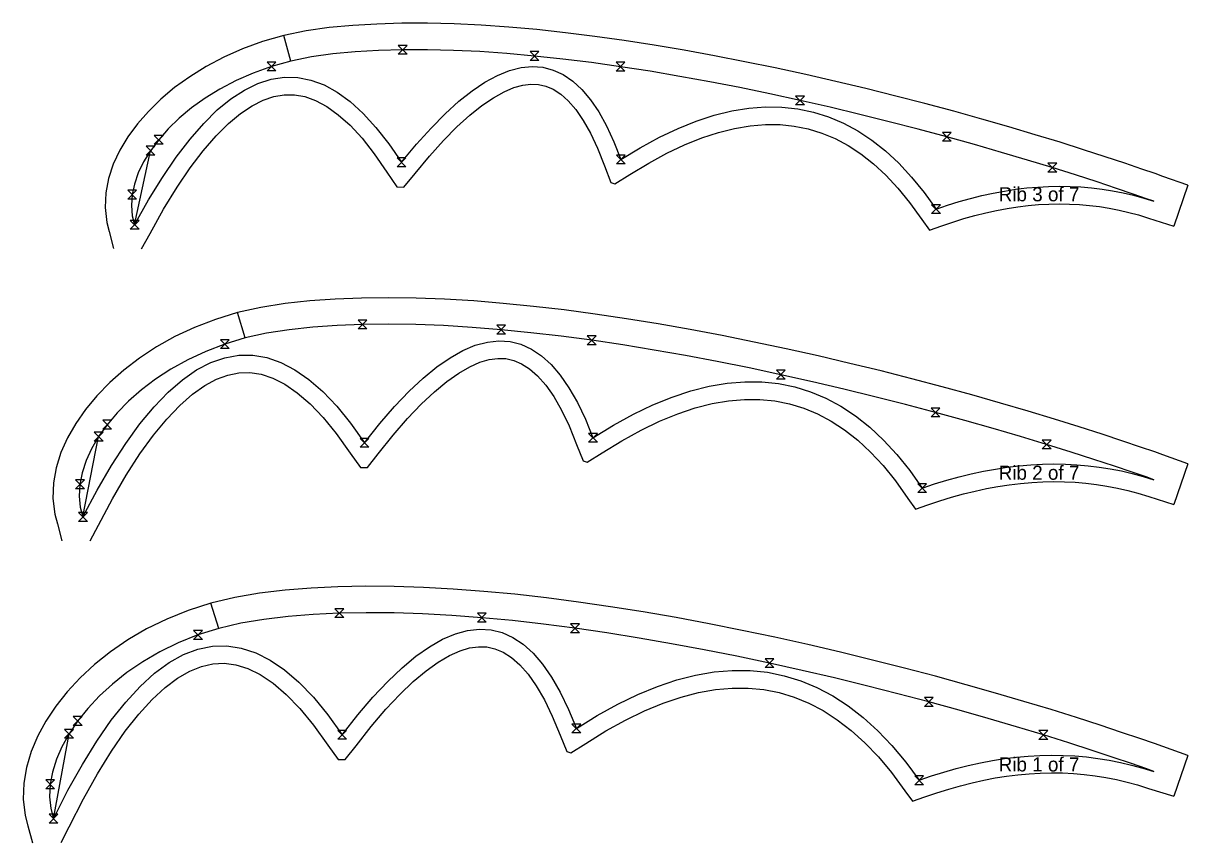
# Model space of a CAD drawing. Header units: metres. Extents: x -641 to 20, y -40 to 904.
# Drawn here: x -641 to 19, y -40 to 424 of the extents above; entities that cross this region are included whole.
import ezdxf

# ---------------------------------------------------------------- set-up
doc = ezdxf.new("R2010")
doc.units = ezdxf.units.M

msp = doc.modelspace()

# ---------------------------------------------------------------- linework, layer by layer
for p, q in [((-454.08, 422.71), (-467.47, 421.48)), ((-440.4, 423.53), (-454.08, 422.71)), ((-426.24, 423.94), (-440.4, 423.53)), ((-411.68, 423.95), (-426.24, 423.94)), ((-396.71, 423.58), (-411.68, 423.95)), ((-381.39, 422.86), (-396.71, 423.58)), ((-365.72, 421.77), (-381.39, 422.86)), ((-493.22, 417), (-505.21, 413.6)), ((-480.6, 419.64), (-493.22, 417)), ((-489.17, 402.56), (-493.22, 417)), ((-467.47, 421.48), (-480.6, 419.64)), ((-349.74, 420.35), (-365.72, 421.77)), ((-333.47, 418.6), (-349.74, 420.35)), ((-316.96, 416.55), (-333.47, 418.6)), ((-300.23, 414.19), (-316.96, 416.55)), ((-516.58, 409.5), (-527.28, 404.76)), ((-505.21, 413.6), (-516.58, 409.5)), ((-428.32, 406.44), (-423.32, 411.44)), ((-423.32, 411.44), (-428.32, 411.44)), ((-428.32, 411.44), (-423.32, 406.44)), ((-283.32, 411.57), (-300.23, 414.19)), ((-266.26, 408.68), (-283.32, 411.57)), ((-527.28, 404.76), (-537.28, 399.47)), ((-477.58, 404.94), (-489.17, 402.56)), ((-465.42, 406.62), (-477.58, 404.94)), ((-452.72, 407.77), (-465.42, 406.62)), ((-439.51, 408.56), (-452.72, 407.77)), ((-425.82, 408.94), (-439.51, 408.56)), ((-423.32, 406.44), (-428.32, 406.44)), ((-411.67, 408.95), (-425.82, 408.94)), ((-397.09, 408.59), (-411.67, 408.95)), ((-382.11, 407.88), (-397.09, 408.59)), ((-366.76, 406.81), (-382.11, 407.88)), ((-351.07, 405.41), (-366.76, 406.81)), ((-353.57, 402.91), (-348.57, 407.91)), ((-348.57, 407.91), (-353.57, 407.91)), ((-353.57, 407.91), (-348.57, 402.91)), ((-348.57, 402.91), (-353.57, 402.91)), ((-335.08, 403.69), (-351.07, 405.41)), ((-318.82, 401.66), (-335.08, 403.69)), ((-249.1, 405.55), (-266.26, 408.68)), ((-231.87, 402.2), (-249.1, 405.55)), ((-537.28, 399.47), (-546.55, 393.69)), ((-500.17, 399.47), (-510.56, 395.76)), ((-502.67, 396.97), (-497.67, 401.97)), ((-497.67, 401.97), (-502.67, 401.97)), ((-502.67, 401.97), (-497.67, 396.97)), ((-497.67, 396.97), (-502.67, 396.97)), ((-489.17, 402.56), (-500.17, 399.47)), ((-372.12, 394.42), (-365.31, 397.17)), ((-365.31, 397.17), (-358.73, 398.85)), ((-358.73, 398.85), (-352.4, 399.46)), ((-352.4, 399.46), (-346.3, 399.01)), ((-346.3, 399.01), (-340.44, 397.48)), ((-340.44, 397.48), (-334.82, 394.88)), ((-302.32, 399.34), (-318.82, 401.66)), ((-304.82, 396.84), (-299.82, 401.84)), ((-299.82, 401.84), (-304.82, 401.84)), ((-304.82, 401.84), (-299.82, 396.84)), ((-299.82, 396.84), (-304.82, 396.84)), ((-285.62, 396.74), (-302.32, 399.34)), ((-268.76, 393.89), (-285.62, 396.74)), ((-214.62, 398.65), (-231.87, 402.2)), ((-197.39, 394.9), (-214.62, 398.65)), ((-546.55, 393.69), (-555.1, 387.49)), ((-520.3, 391.49), (-529.39, 386.71)), ((-510.56, 395.76), (-520.3, 391.49)), ((-515.56, 386.14), (-507.94, 389.86)), ((-507.94, 389.86), (-500.36, 392.28)), ((-500.36, 392.28), (-492.82, 393.4)), ((-492.82, 393.4), (-485.31, 393.22)), ((-485.31, 393.22), (-477.83, 391.75)), ((-477.83, 391.75), (-470.39, 388.99)), ((-386.46, 385.7), (-379.17, 390.59)), ((-379.17, 390.59), (-372.12, 394.42)), ((-357.77, 388.9), (-353.14, 389.49)), ((-353.14, 389.49), (-348.82, 389.33)), ((-334.82, 394.88), (-329.44, 391.21)), ((-329.44, 391.21), (-324.3, 386.48)), ((-251.79, 390.8), (-268.76, 393.89)), ((-234.73, 387.48), (-251.79, 390.8)), ((-180.24, 390.99), (-197.39, 394.9)), ((-163.21, 386.93), (-180.24, 390.99)), ((-555.1, 387.49), (-562.89, 380.94)), ((-529.39, 386.71), (-537.79, 381.52)), ((-523.21, 381.13), (-515.56, 386.14)), ((-498.89, 382.38), (-493.05, 383.4)), ((-493.05, 383.4), (-487.24, 383.41)), ((-487.24, 383.41), (-481.32, 382.38)), ((-470.39, 388.99), (-462.99, 384.93)), ((-462.99, 384.93), (-455.62, 379.57)), ((-393.99, 379.74), (-386.46, 385.7)), ((-374.41, 381.8), (-368.37, 385.14)), ((-368.37, 385.14), (-362.83, 387.48)), ((-362.83, 387.48), (-357.77, 388.9)), ((-348.82, 389.33), (-344.64, 388.4)), ((-344.64, 388.4), (-340.45, 386.62)), ((-340.45, 386.62), (-336.22, 383.86)), ((-336.22, 383.86), (-331.94, 380.03)), ((-324.3, 386.48), (-319.4, 380.67)), ((-217.65, 383.96), (-234.73, 387.48)), ((-200.58, 380.25), (-217.65, 383.96)), ((-146.37, 382.75), (-163.21, 386.93)), ((-562.89, 380.94), (-569.93, 374.06)), ((-537.79, 381.52), (-545.49, 375.98)), ((-530.9, 374.83), (-523.21, 381.13)), ((-517.74, 372.77), (-511.18, 377.16)), ((-511.18, 377.16), (-504.91, 380.33)), ((-504.91, 380.33), (-498.89, 382.38)), ((-481.32, 382.38), (-475.2, 380.22)), ((-475.2, 380.22), (-468.87, 376.84)), ((-468.87, 376.84), (-462.34, 372.17)), ((-455.62, 379.57), (-448.29, 372.92)), ((-401.76, 372.71), (-393.99, 379.74)), ((-387.79, 371.9), (-380.89, 377.4)), ((-380.89, 377.4), (-374.41, 381.8)), ((-331.94, 380.03), (-327.67, 375.06)), ((-319.4, 380.67), (-314.73, 373.79)), ((-229.6, 375.85), (-220.12, 376.59)), ((-220.12, 376.59), (-210.85, 376.47)), ((-210.85, 376.47), (-201.81, 375.49)), ((-203.08, 377.75), (-198.08, 382.75)), ((-198.08, 382.75), (-203.08, 382.75)), ((-203.08, 382.75), (-198.08, 377.75)), ((-198.08, 377.75), (-203.08, 377.75)), ((-183.58, 376.37), (-200.58, 380.25)), ((-166.69, 372.34), (-183.58, 376.37)), ((-129.78, 378.46), (-146.37, 382.75)), ((-113.49, 374.09), (-129.78, 378.46)), ((-569.93, 374.06), (-576.14, 366.96)), ((-552.46, 370.16), (-558.68, 364.14)), ((-545.49, 375.98), (-552.46, 370.16)), ((-538.62, 367.23), (-530.9, 374.83)), ((-524.56, 367.1), (-517.74, 372.77)), ((-462.34, 372.17), (-455.66, 366.16)), ((-448.29, 372.92), (-440.99, 364.97)), ((-409.77, 364.6), (-401.76, 372.71)), ((-395.05, 365.29), (-387.79, 371.9)), ((-327.67, 375.06), (-323.47, 368.93)), ((-314.73, 373.79), (-310.31, 365.85)), ((-259.38, 368.51), (-249.24, 371.82)), ((-249.24, 371.82), (-239.31, 374.26)), ((-239.31, 374.26), (-229.6, 375.85)), ((-201.81, 375.49), (-192.98, 373.65)), ((-192.98, 373.65), (-184.38, 370.96)), ((-184.38, 370.96), (-175.99, 367.42)), ((-149.99, 368.19), (-166.69, 372.34)), ((-97.61, 369.68), (-113.49, 374.09)), ((-82.2, 365.25), (-97.61, 369.68)), ((-576.14, 366.96), (-581.62, 359.53)), ((-558.68, 364.14), (-564.14, 357.96)), ((-546.38, 358.33), (-538.62, 367.23)), ((-531.61, 360.1), (-524.56, 367.1)), ((-455.66, 366.16), (-448.86, 358.79)), ((-440.99, 364.97), (-433.73, 355.73)), ((-418.02, 355.43), (-409.77, 364.6)), ((-402.66, 357.57), (-395.05, 365.29)), ((-323.47, 368.93), (-319.38, 361.63)), ((-310.31, 365.85), (-306.12, 356.83)), ((-280.34, 359.34), (-269.75, 364.36)), ((-269.75, 364.36), (-259.38, 368.51)), ((-246.84, 362.11), (-237.69, 364.4)), ((-237.69, 364.4), (-228.83, 365.88)), ((-228.83, 365.88), (-220.25, 366.59)), ((-220.25, 366.59), (-211.93, 366.52)), ((-211.93, 366.52), (-203.84, 365.7)), ((-203.84, 365.7), (-195.96, 364.11)), ((-195.96, 364.11), (-188.27, 361.75)), ((-175.99, 367.42), (-167.83, 363.01)), ((-133.53, 363.93), (-149.99, 368.19)), ((-117.38, 359.6), (-133.53, 363.93)), ((-67.36, 360.84), (-82.2, 365.25)), ((-581.62, 359.53), (-586.11, 352.02)), ((-564.14, 357.96), (-568.8, 351.74)), ((-566.64, 355.46), (-561.64, 360.46)), ((-561.64, 360.46), (-566.64, 360.46)), ((-566.64, 360.46), (-561.64, 355.46)), ((-554.18, 348.14), (-546.38, 358.33)), ((-538.85, 351.76), (-531.61, 360.1)), ((-448.86, 358.79), (-441.98, 350.07)), ((-410.58, 348.75), (-402.66, 357.57)), ((-319.38, 361.63), (-315.44, 353.18)), ((-306.12, 356.83), (-302.18, 346.74)), ((-291.15, 353.47), (-280.34, 359.34)), ((-266.03, 355.07), (-256.29, 359.01)), ((-256.29, 359.01), (-246.84, 362.11)), ((-188.27, 361.75), (-180.74, 358.61)), ((-180.74, 358.61), (-173.35, 354.67)), ((-167.83, 363.01), (-159.88, 357.75)), ((-159.88, 357.75), (-152.16, 351.64)), ((-119.88, 357.1), (-114.88, 362.1)), ((-114.88, 362.1), (-119.88, 362.1)), ((-119.88, 362.1), (-114.88, 357.1)), ((-114.88, 357.1), (-119.88, 357.1)), ((-101.63, 355.22), (-117.38, 359.6)), ((-53.21, 356.51), (-67.36, 360.84)), ((-39.89, 352.31), (-53.21, 356.51)), ((-586.11, 352.02), (-589.89, 344.07)), ((-577.77, 309.79), (-568.8, 351.74)), ((-568.8, 351.74), (-572.66, 345.39)), ((-571.3, 349.24), (-566.3, 354.24)), ((-566.3, 354.24), (-571.3, 354.24)), ((-571.3, 354.24), (-566.3, 349.24)), ((-561.64, 355.46), (-566.64, 355.46)), ((-546.23, 342.07), (-538.85, 351.76)), ((-441.98, 350.07), (-434.75, 339.53)), ((-433.73, 355.73), (-426.5, 345.19)), ((-426.5, 345.19), (-418.02, 355.43)), ((-315.44, 353.18), (-311.49, 343.1)), ((-302.18, 346.74), (-291.15, 353.47)), ((-286.37, 344.68), (-276.06, 350.3)), ((-276.06, 350.3), (-266.03, 355.07)), ((-173.35, 354.67), (-166.09, 349.91)), ((-166.09, 349.91), (-158.97, 344.31)), ((-152.16, 351.64), (-144.66, 344.66)), ((-86.34, 350.83), (-101.63, 355.22)), ((-71.63, 346.46), (-86.34, 350.83)), ((-27.56, 348.32), (-39.89, 352.31)), ((-589.89, 344.07), (-592.52, 336.05)), ((-572.66, 345.39), (-575.69, 339.24)), ((-566.3, 349.24), (-571.3, 349.24)), ((-562.01, 336.65), (-554.18, 348.14)), ((-429, 342.69), (-424, 347.69)), ((-424, 347.69), (-429, 347.69)), ((-429, 347.69), (-424, 342.69)), ((-418.8, 338.81), (-410.58, 348.75)), ((-304.68, 344.24), (-299.68, 349.24)), ((-299.68, 349.24), (-304.68, 349.24)), ((-304.68, 349.24), (-299.68, 344.24)), ((-299.68, 344.24), (-304.68, 344.24)), ((-296.97, 338.2), (-286.37, 344.68)), ((-158.97, 344.31), (-151.98, 337.85)), ((-144.66, 344.66), (-137.38, 336.84)), ((-57.6, 342.17), (-71.63, 346.46)), ((-60.1, 339.67), (-55.1, 344.67)), ((-55.1, 344.67), (-60.1, 344.67)), ((-60.1, 344.67), (-55.1, 339.67)), ((-16.44, 344.63), (-27.56, 348.32)), ((-6.85, 341.37), (-16.44, 344.63)), ((-575.69, 339.24), (-577.86, 332.85)), ((-569.87, 323.87), (-562.01, 336.65)), ((-553.74, 331.02), (-546.23, 342.07)), ((-434.75, 339.53), (-429.1, 331.29)), ((-424, 342.69), (-429, 342.69)), ((-425.18, 331.11), (-418.8, 338.81)), ((-311.49, 343.1), (-307.85, 333.78)), ((-305.51, 333), (-296.97, 338.2)), ((-151.98, 337.85), (-145.13, 330.53)), ((-137.38, 336.84), (-130.31, 328.15)), ((-55.1, 339.67), (-60.1, 339.67)), ((-44.4, 338.01), (-57.6, 342.17)), ((-32.18, 334.05), (-44.4, 338.01)), ((0.72, 338.75), (-6.85, 341.37)), ((5.05, 337.2), (0.72, 338.75)), ((19.17, 332.15), (5.05, 337.2)), ((-592.52, 336.05), (-594.14, 327.91)), ((-577.86, 332.85), (-579.17, 326.87)), ((-561.35, 318.63), (-553.74, 331.02)), ((-429.1, 331.29), (-425.18, 331.11)), ((-307.85, 333.78), (-305.51, 333)), ((-145.13, 330.53), (-138.44, 322.32)), ((-78.38, 329.88), (-72.1, 330.63)), ((-72.1, 330.63), (-65.86, 331.18)), ((-65.86, 331.18), (-59.67, 331.51)), ((-59.67, 331.51), (-53.52, 331.62)), ((-53.52, 331.62), (-47.41, 331.53)), ((-47.41, 331.53), (-41.34, 331.22)), ((-41.34, 331.22), (-35.31, 330.69)), ((-35.31, 330.69), (-29.32, 329.96)), ((-21.17, 330.39), (-32.18, 334.05)), ((-11.67, 327.16), (-21.17, 330.39)), ((19.17, 332.15), (11.34, 309.07)), ((-594.14, 327.91), (-594.55, 319.5)), ((-581.67, 324.37), (-576.67, 329.37)), ((-576.67, 329.37), (-581.67, 329.37)), ((-581.67, 329.37), (-576.67, 324.37)), ((-576.67, 324.37), (-581.67, 324.37)), ((-579.17, 326.87), (-579.6, 320.72)), ((-577.77, 309.79), (-569.87, 323.87)), ((-130.31, 328.15), (-123.47, 318.61)), ((-110.38, 322.9), (-103.9, 324.72)), ((-103.9, 324.72), (-97.46, 326.33)), ((-97.46, 326.33), (-91.05, 327.72)), ((-91.05, 327.72), (-84.7, 328.91)), ((-84.7, 328.91), (-78.38, 329.88)), ((-29.32, 329.96), (-23.37, 329.01)), ((-23.37, 329.01), (-17.47, 327.85)), ((-17.47, 327.85), (-11.6, 326.47)), ((-4.18, 324.57), (-11.67, 327.16)), ((-11.6, 326.47), (-5.78, 324.88)), ((-5.78, 324.88), (0, 323.08)), ((0, 323.08), (-4.18, 324.57)), ((-594.55, 319.5), (-593.62, 311.03)), ((-579.6, 320.72), (-579.12, 314.88)), ((-569.05, 304.89), (-561.35, 318.63)), ((-138.44, 322.32), (-131.6, 312.78)), ((-125.97, 316.11), (-120.97, 321.11)), ((-120.97, 321.11), (-125.97, 321.11)), ((-125.97, 321.11), (-120.97, 316.11)), ((-123.47, 318.61), (-116.91, 320.86)), ((-116.91, 320.86), (-110.38, 322.9)), ((-95.32, 316.56), (-89.23, 317.89)), ((-89.23, 317.89), (-83.18, 319.02)), ((-83.18, 319.02), (-77.18, 319.95)), ((-77.18, 319.95), (-71.23, 320.67)), ((-71.23, 320.67), (-65.33, 321.19)), ((-65.33, 321.19), (-59.48, 321.51)), ((-59.48, 321.51), (-53.67, 321.63)), ((-53.67, 321.63), (-47.92, 321.54)), ((-47.92, 321.54), (-42.2, 321.26)), ((-42.2, 321.26), (-36.53, 320.77)), ((-36.53, 320.77), (-30.9, 320.08)), ((-30.9, 320.08), (-25.3, 319.2)), ((-25.3, 319.2), (-19.75, 318.11)), ((-19.75, 318.11), (-14.24, 316.82)), ((-593.62, 311.03), (-592.27, 305.94)), ((-580.27, 307.29), (-575.27, 312.29)), ((-575.27, 312.29), (-580.27, 312.29)), ((-580.27, 312.29), (-575.27, 307.29)), ((-580.27, 307.29), (-575.27, 312.29)), ((-575.27, 312.29), (-580.27, 312.29)), ((-580.27, 312.29), (-575.27, 307.29)), ((-579.12, 314.88), (-577.77, 309.79)), ((-131.6, 312.78), (-127.27, 306.74)), ((-120.97, 316.11), (-125.97, 316.11)), ((-120.23, 309.15), (-113.93, 311.31)), ((-113.93, 311.31), (-107.67, 313.27)), ((-107.67, 313.27), (-101.47, 315.02)), ((-101.47, 315.02), (-95.32, 316.56)), ((-14.24, 316.82), (-8.76, 315.33)), ((-8.76, 315.33), (-2.98, 313.53)), ((-2.98, 313.53), (11.34, 309.07)), ((-592.27, 305.94), (-589.7, 296.27)), ((-575.27, 307.29), (-580.27, 307.29)), ((-575.27, 307.29), (-580.27, 307.29)), ((-573.94, 296.17), (-569.05, 304.89)), ((-127.27, 306.74), (-120.23, 309.15)), ((-492.46, 265.13), (-506.2, 262.98)), ((-478.41, 266.61), (-492.46, 265.13)), ((-464.06, 267.65), (-478.41, 266.61)), ((-449.19, 268.26), (-464.06, 267.65)), ((-433.89, 268.44), (-449.19, 268.26)), ((-418.17, 268.22), (-433.89, 268.44)), ((-402.06, 267.61), (-418.17, 268.22)), ((-385.58, 266.61), (-402.06, 267.61)), ((-368.78, 265.26), (-385.58, 266.61)), ((-351.67, 263.56), (-368.78, 265.26)), ((-519.41, 259.99), (-531.95, 256.18)), ((-506.2, 262.98), (-519.41, 259.99)), ((-515.09, 245.63), (-519.41, 259.99)), ((-334.29, 261.53), (-351.67, 263.56)), ((-316.68, 259.18), (-334.29, 261.53)), ((-298.88, 256.53), (-316.68, 259.18)), ((-543.81, 251.63), (-554.96, 246.4)), ((-531.95, 256.18), (-543.81, 251.63)), ((-476.85, 251.69), (-490.18, 250.3)), ((-462.98, 252.69), (-476.85, 251.69)), ((-448.59, 253.27), (-462.98, 252.69)), ((-451.09, 250.77), (-446.09, 255.77)), ((-446.09, 255.77), (-451.09, 255.77)), ((-451.09, 255.77), (-446.09, 250.77)), ((-433.72, 253.44), (-448.59, 253.27)), ((-418.38, 253.22), (-433.72, 253.44)), ((-402.63, 252.62), (-418.38, 253.22)), ((-386.49, 251.64), (-402.63, 252.62)), ((-369.98, 250.31), (-386.49, 251.64)), ((-372.48, 247.81), (-367.48, 252.81)), ((-367.48, 252.81), (-372.48, 252.81)), ((-372.48, 252.81), (-367.48, 247.81)), ((-280.92, 253.61), (-298.88, 256.53)), ((-262.85, 250.42), (-280.92, 253.61)), ((-554.96, 246.4), (-565.37, 240.58)), ((-529.11, 239.66), (-524.11, 244.66)), ((-524.11, 244.66), (-529.11, 244.66)), ((-529.11, 244.66), (-524.11, 239.66)), ((-515.09, 245.63), (-526.61, 242.16)), ((-502.94, 248.34), (-515.09, 245.63)), ((-490.18, 250.3), (-502.94, 248.34)), ((-446.09, 250.77), (-451.09, 250.77)), ((-367.48, 247.81), (-372.48, 247.81)), ((-353.15, 248.64), (-369.98, 250.31)), ((-336.04, 246.63), (-353.15, 248.64)), ((-318.67, 244.31), (-336.04, 246.63)), ((-321.17, 241.81), (-316.17, 246.81)), ((-316.17, 246.81), (-321.17, 246.81)), ((-321.17, 246.81), (-316.17, 241.81)), ((-301.09, 241.7), (-318.67, 244.31)), ((-244.71, 247), (-262.85, 250.42)), ((-226.54, 243.35), (-244.71, 247)), ((-565.37, 240.58), (-575, 234.25)), ((-537.49, 238.03), (-547.68, 233.29)), ((-526.61, 242.16), (-537.49, 238.03)), ((-524.11, 239.66), (-529.11, 239.66)), ((-398.98, 234.47), (-391.71, 238.55)), ((-391.71, 238.55), (-384.66, 241.51)), ((-384.66, 241.51), (-377.84, 243.34)), ((-377.84, 243.34), (-371.25, 244.05)), ((-371.25, 244.05), (-364.9, 243.62)), ((-364.9, 243.62), (-358.77, 242.07)), ((-358.77, 242.07), (-352.86, 239.38)), ((-352.86, 239.38), (-347.19, 235.57)), ((-316.17, 241.81), (-321.17, 241.81)), ((-283.34, 238.8), (-301.09, 241.7)), ((-265.46, 235.65), (-283.34, 238.8)), ((-208.4, 239.5), (-226.54, 243.35)), ((-190.32, 235.47), (-208.4, 239.5)), ((-575, 234.25), (-583.86, 227.49)), ((-547.68, 233.29), (-557.17, 228.02)), ((-542.67, 227.5), (-534.67, 231.68)), ((-534.67, 231.68), (-526.68, 234.47)), ((-526.68, 234.47), (-518.7, 235.88)), ((-518.7, 235.88), (-510.74, 235.91)), ((-510.74, 235.91), (-502.79, 234.55)), ((-502.79, 234.55), (-494.85, 231.8)), ((-494.85, 231.8), (-486.92, 227.67)), ((-406.49, 229.25), (-398.98, 234.47)), ((-387.84, 229.33), (-382.07, 231.85)), ((-382.07, 231.85), (-376.78, 233.4)), ((-376.78, 233.4), (-371.92, 234.07)), ((-371.92, 234.07), (-367.35, 233.93)), ((-367.35, 233.93), (-362.9, 232.96)), ((-362.9, 232.96), (-358.44, 231.08)), ((-358.44, 231.08), (-353.91, 228.17)), ((-347.19, 235.57), (-341.75, 230.64)), ((-247.49, 232.26), (-265.46, 235.65)), ((-229.49, 228.65), (-247.49, 232.26)), ((-172.38, 231.27), (-190.32, 235.47)), ((-154.64, 226.94), (-172.38, 231.27)), ((-583.86, 227.49), (-591.92, 220.35)), ((-557.17, 228.02), (-565.94, 222.3)), ((-550.68, 221.94), (-542.67, 227.5)), ((-531.36, 222.24), (-524.94, 224.62)), ((-524.94, 224.62), (-518.67, 225.88)), ((-518.67, 225.88), (-512.42, 226.05)), ((-512.42, 226.05), (-506.05, 225.09)), ((-506.05, 225.09), (-499.46, 222.93)), ((-486.92, 227.67), (-479, 222.16)), ((-414.22, 222.91), (-406.49, 229.25)), ((-400.78, 221.04), (-394.09, 225.75)), ((-394.09, 225.75), (-387.84, 229.33)), ((-353.91, 228.17), (-349.33, 224.12)), ((-341.75, 230.64), (-336.54, 224.57)), ((-336.54, 224.57), (-331.55, 217.38)), ((-211.51, 224.83), (-229.49, 228.65)), ((-214.01, 222.33), (-209.01, 227.33)), ((-209.01, 227.33), (-214.01, 227.33)), ((-214.01, 227.33), (-209.01, 222.33)), ((-193.59, 220.83), (-211.51, 224.83)), ((-137.14, 222.5), (-154.64, 226.94)), ((-591.92, 220.35), (-599.18, 212.89)), ((-565.94, 222.3), (-573.96, 216.22)), ((-558.7, 214.99), (-550.68, 221.94)), ((-544.97, 213.72), (-538.04, 218.64)), ((-538.04, 218.64), (-531.36, 222.24)), ((-499.46, 222.93), (-492.63, 219.47)), ((-492.63, 219.47), (-485.57, 214.63)), ((-479, 222.16), (-471.09, 215.26)), ((-422.18, 215.44), (-414.22, 222.91)), ((-407.88, 215.18), (-400.78, 221.04)), ((-349.33, 224.12), (-344.76, 218.88)), ((-344.76, 218.88), (-340.24, 212.42)), ((-262.44, 215.69), (-252.05, 218.32)), ((-252.05, 218.32), (-241.89, 220.04)), ((-241.89, 220.04), (-231.96, 220.87)), ((-231.96, 220.87), (-222.27, 220.8)), ((-222.27, 220.8), (-212.82, 219.83)), ((-209.01, 222.33), (-214.01, 222.33)), ((-212.82, 219.83), (-203.61, 217.95)), ((-203.61, 217.95), (-194.63, 215.18)), ((-175.8, 216.67), (-193.59, 220.83)), ((-119.98, 217.96), (-137.14, 222.5)), ((-103.24, 213.37), (-119.98, 217.96)), ((-599.18, 212.89), (-605.57, 205.2)), ((-573.96, 216.22), (-581.22, 209.84)), ((-566.73, 206.66), (-558.7, 214.99)), ((-552.15, 207.43), (-544.97, 213.72)), ((-485.57, 214.63), (-478.33, 208.36)), ((-471.09, 215.26), (-463.2, 206.98)), ((-430.38, 206.84), (-422.18, 215.44)), ((-415.34, 208.15), (-407.88, 215.18)), ((-340.24, 212.42), (-335.82, 204.74)), ((-331.55, 217.38), (-326.8, 209.06)), ((-283.95, 207.73), (-273.08, 212.16)), ((-273.08, 212.16), (-262.44, 215.69)), ((-194.63, 215.18), (-185.89, 211.5)), ((-185.89, 211.5), (-177.38, 206.92)), ((-158.19, 212.37), (-175.8, 216.67)), ((-140.84, 207.96), (-158.19, 212.37)), ((-86.99, 208.76), (-103.24, 213.37)), ((-605.57, 205.2), (-611.17, 197.2)), ((-581.22, 209.84), (-587.69, 203.26)), ((-574.78, 196.94), (-566.73, 206.66)), ((-559.54, 199.72), (-552.15, 207.43)), ((-478.33, 208.36), (-470.95, 200.66)), ((-463.2, 206.98), (-455.32, 197.31)), ((-438.8, 197.12), (-430.38, 206.84)), ((-423.14, 199.95), (-415.34, 208.15)), ((-335.82, 204.74), (-331.54, 195.84)), ((-326.8, 209.06), (-322.27, 199.61)), ((-295.05, 202.39), (-283.95, 207.73)), ((-269.93, 202.67), (-259.99, 205.99)), ((-259.99, 205.99), (-250.37, 208.46)), ((-250.37, 208.46), (-241.05, 210.08)), ((-241.05, 210.08), (-232.04, 210.87)), ((-232.04, 210.87), (-223.3, 210.85)), ((-223.3, 210.85), (-214.82, 210.03)), ((-214.82, 210.03), (-206.56, 208.4)), ((-206.56, 208.4), (-198.51, 205.96)), ((-198.51, 205.96), (-190.63, 202.7)), ((-177.38, 206.92), (-169.11, 201.45)), ((-123.81, 203.46), (-140.84, 207.96)), ((-126.31, 200.96), (-121.31, 205.96)), ((-121.31, 205.96), (-126.31, 205.96)), ((-126.31, 205.96), (-121.31, 200.96)), ((-71.34, 204.17), (-86.99, 208.76)), ((-595.84, 194.01), (-590.84, 199.01)), ((-590.84, 199.01), (-595.84, 199.01)), ((-595.84, 199.01), (-590.84, 194.01)), ((-587.69, 203.26), (-593.34, 196.51)), ((-567.08, 190.56), (-559.54, 199.72)), ((-470.95, 200.66), (-463.46, 191.51)), ((-431.24, 190.57), (-423.14, 199.95)), ((-322.27, 199.61), (-317.97, 189.03)), ((-306.4, 196.16), (-295.05, 202.39)), ((-290.73, 193.38), (-280.17, 198.47)), ((-280.17, 198.47), (-269.93, 202.67)), ((-190.63, 202.7), (-182.9, 198.59)), ((-182.9, 198.59), (-175.33, 193.62)), ((-169.11, 201.45), (-161.08, 195.07)), ((-121.31, 200.96), (-126.31, 200.96)), ((-107.2, 198.9), (-123.81, 203.46)), ((-91.08, 194.33), (-107.2, 198.9)), ((-56.43, 199.65), (-71.34, 204.17)), ((-42.38, 195.26), (-56.43, 199.65)), ((-611.17, 197.2), (-615.75, 189.13)), ((-600.67, 187.22), (-595.67, 192.22)), ((-595.67, 192.22), (-600.67, 192.22)), ((-600.67, 192.22), (-595.67, 187.22)), ((-593.34, 196.51), (-598.17, 189.72)), ((-590.84, 194.01), (-595.84, 194.01)), ((-582.84, 185.84), (-574.78, 196.94)), ((-463.46, 191.51), (-455.59, 180.46)), ((-455.32, 197.31), (-447.45, 186.26)), ((-447.45, 186.26), (-438.8, 197.12)), ((-331.54, 195.84), (-327.24, 185.26)), ((-320.47, 186.53), (-315.47, 191.53)), ((-315.47, 191.53), (-320.47, 191.53)), ((-320.47, 191.53), (-315.47, 186.53)), ((-317.97, 189.03), (-306.4, 196.16)), ((-301.58, 187.4), (-290.73, 193.38)), ((-175.33, 193.62), (-167.9, 187.76)), ((-161.08, 195.07), (-153.28, 187.79)), ((-75.57, 189.77), (-91.08, 194.33)), ((-29.37, 191.08), (-42.38, 195.26)), ((-615.75, 189.13), (-619.55, 180.67)), ((-607.08, 144.23), (-598.17, 189.72)), ((-598.17, 189.72), (-602.14, 182.81)), ((-595.67, 187.22), (-600.67, 187.22)), ((-590.91, 173.35), (-582.84, 185.84)), ((-574.75, 179.97), (-567.08, 190.56)), ((-449.95, 183.76), (-444.95, 188.76)), ((-444.95, 188.76), (-449.95, 188.76)), ((-449.95, 188.76), (-444.95, 183.76)), ((-439.63, 180.03), (-431.24, 190.57)), ((-327.24, 185.26), (-323.48, 176)), ((-315.47, 186.53), (-320.47, 186.53)), ((-312.73, 180.51), (-301.58, 187.4)), ((-167.9, 187.76), (-160.63, 181)), ((-153.28, 187.79), (-145.72, 179.61)), ((-60.78, 185.29), (-75.57, 189.77)), ((-63.28, 182.79), (-58.28, 187.79)), ((-58.28, 187.79), (-63.28, 187.79)), ((-63.28, 187.79), (-58.28, 182.79)), ((-46.85, 180.94), (-60.78, 185.29)), ((-17.65, 187.22), (-29.37, 191.08)), ((-7.52, 183.8), (-17.65, 187.22)), ((-619.55, 180.67), (-622.17, 172.13)), ((-602.14, 182.81), (-605.25, 176.12)), ((-582.51, 167.93), (-574.75, 179.97)), ((-455.59, 180.46), (-449.79, 172.32)), ((-444.95, 183.76), (-449.95, 183.76)), ((-445.86, 172.21), (-439.63, 180.03)), ((-321.24, 175.27), (-312.73, 180.51)), ((-160.63, 181), (-153.51, 173.33)), ((-145.72, 179.61), (-138.4, 170.53)), ((-58.28, 182.79), (-63.28, 182.79)), ((-33.96, 176.8), (-46.85, 180.94)), ((0.46, 181.06), (-7.52, 183.8)), ((5.02, 179.44), (0.46, 181.06)), ((19.16, 174.41), (5.02, 179.44)), ((-622.17, 172.13), (-623.74, 163.53)), ((-605.25, 176.12), (-607.46, 169.18)), ((-598.99, 159.48), (-590.91, 173.35)), ((-449.79, 172.32), (-445.86, 172.21)), ((-323.48, 176), (-321.24, 175.27)), ((-153.51, 173.33), (-146.55, 164.74)), ((-89.87, 171.37), (-83.13, 172.39)), ((-83.13, 172.39), (-76.45, 173.19)), ((-76.45, 173.19), (-69.81, 173.76)), ((-69.81, 173.76), (-63.22, 174.11)), ((-63.22, 174.11), (-56.67, 174.24)), ((-56.67, 174.24), (-50.18, 174.14)), ((-50.18, 174.14), (-43.74, 173.82)), ((-43.74, 173.82), (-37.34, 173.27)), ((-37.34, 173.27), (-31, 172.5)), ((-22.34, 172.97), (-33.96, 176.8)), ((-31, 172.5), (-24.7, 171.51)), ((-12.32, 169.59), (-22.34, 172.97)), ((19.16, 174.41), (11.38, 151.32)), ((-611.27, 160.19), (-606.27, 165.19)), ((-606.27, 165.19), (-611.27, 165.19)), ((-611.27, 165.19), (-606.27, 160.19)), ((-607.46, 169.18), (-608.77, 162.69)), ((-590.35, 154.45), (-582.51, 167.93)), ((-138.4, 170.53), (-131.31, 160.55)), ((-124.28, 162.91), (-117.3, 165.05)), ((-117.3, 165.05), (-110.37, 166.97)), ((-110.37, 166.97), (-103.49, 168.66)), ((-103.49, 168.66), (-96.65, 170.13)), ((-96.65, 170.13), (-89.87, 171.37)), ((-24.7, 171.51), (-18.45, 170.29)), ((-18.45, 170.29), (-12.25, 168.85)), ((-4.41, 166.87), (-12.32, 169.59)), ((-12.25, 168.85), (-6.1, 167.19)), ((-6.1, 167.19), (0, 165.3)), ((0, 165.3), (-4.41, 166.87)), ((-623.74, 163.53), (-624.08, 154.68)), ((-606.27, 160.19), (-611.27, 160.19)), ((-608.77, 162.69), (-609.14, 156.03)), ((-607.08, 144.23), (-598.99, 159.48)), ((-146.55, 164.74), (-139.47, 154.76)), ((-133.81, 158.05), (-128.81, 163.05)), ((-128.81, 163.05), (-133.81, 163.05)), ((-133.81, 163.05), (-128.81, 158.05)), ((-131.31, 160.55), (-124.28, 162.91)), ((-107.99, 157.26), (-101.39, 158.88)), ((-101.39, 158.88), (-94.85, 160.29)), ((-94.85, 160.29), (-88.37, 161.48)), ((-88.37, 161.48), (-81.95, 162.46)), ((-81.95, 162.46), (-75.58, 163.22)), ((-75.58, 163.22), (-69.28, 163.77)), ((-69.28, 163.77), (-63.02, 164.11)), ((-63.02, 164.11), (-56.83, 164.24)), ((-56.83, 164.24), (-50.68, 164.15)), ((-50.68, 164.15), (-44.59, 163.85)), ((-44.59, 163.85), (-38.55, 163.34)), ((-38.55, 163.34), (-32.55, 162.62)), ((-32.55, 162.62), (-26.61, 161.69)), ((-26.61, 161.69), (-20.71, 160.55)), ((-20.71, 160.55), (-14.86, 159.2)), ((-14.86, 159.2), (-9.06, 157.64)), ((-624.08, 154.68), (-623.05, 145.82)), ((-609.14, 156.03), (-608.57, 149.73)), ((-598.25, 139.54), (-590.35, 154.45)), ((-139.47, 154.76), (-135.17, 148.71)), ((-128.81, 158.05), (-133.81, 158.05)), ((-128.13, 151.07), (-121.36, 153.35)), ((-121.36, 153.35), (-114.64, 155.41)), ((-114.64, 155.41), (-107.99, 157.26)), ((-9.06, 157.64), (-2.95, 155.75)), ((-2.95, 155.75), (11.38, 151.32)), ((-623.05, 145.82), (-621.56, 140.32)), ((-609.58, 141.73), (-604.58, 146.73)), ((-604.58, 146.73), (-609.58, 146.73)), ((-609.58, 146.73), (-604.58, 141.73)), ((-609.58, 141.73), (-604.58, 146.73)), ((-604.58, 146.73), (-609.58, 146.73)), ((-609.58, 146.73), (-604.58, 141.73)), ((-608.57, 149.73), (-607.08, 144.23)), ((-135.17, 148.71), (-128.13, 151.07)), ((-621.56, 140.32), (-618.96, 130.67)), ((-604.58, 141.73), (-609.58, 141.73)), ((-604.58, 141.73), (-609.58, 141.73)), ((-602.94, 130.71), (-598.25, 139.54)), ((-506.95, 101.01), (-521.06, 98.64)), ((-492.52, 102.68), (-506.95, 101.01)), ((-477.78, 103.89), (-492.52, 102.68)), ((-462.51, 104.64), (-477.78, 103.89)), ((-446.79, 104.95), (-462.51, 104.64)), ((-430.63, 104.83), (-446.79, 104.95)), ((-414.07, 104.31), (-430.63, 104.83)), ((-397.12, 103.38), (-414.07, 104.31)), ((-379.84, 102.07), (-397.12, 103.38)), ((-362.24, 100.4), (-379.84, 102.07)), ((-344.37, 98.38), (-362.24, 100.4)), ((-534.6, 95.39), (-547.44, 91.27)), ((-521.06, 98.64), (-534.6, 95.39)), ((-530.06, 81.09), (-534.6, 95.39)), ((-326.25, 96.03), (-344.37, 98.38)), ((-307.93, 93.36), (-326.25, 96.03)), ((-289.45, 90.4), (-307.93, 93.36)), ((-559.59, 86.37), (-570.99, 80.77)), ((-547.44, 91.27), (-559.59, 86.37)), ((-504.5, 86.21), (-517.6, 84.05)), ((-490.82, 87.78), (-504.5, 86.21)), ((-476.57, 88.94), (-490.82, 87.78)), ((-461.78, 89.66), (-476.57, 88.94)), ((-464.28, 87.16), (-459.28, 92.16)), ((-459.28, 92.16), (-464.28, 92.16)), ((-464.28, 92.16), (-459.28, 87.16)), ((-459.28, 87.16), (-464.28, 87.16)), ((-446.5, 89.95), (-461.78, 89.66)), ((-430.74, 89.83), (-446.5, 89.95)), ((-414.55, 89.31), (-430.74, 89.83)), ((-397.95, 88.4), (-414.55, 89.31)), ((-380.97, 87.12), (-397.95, 88.4)), ((-383.47, 84.62), (-378.47, 89.62)), ((-378.47, 89.62), (-383.47, 89.62)), ((-383.47, 89.62), (-378.47, 84.62)), ((-363.66, 85.47), (-380.97, 87.12)), ((-270.85, 87.17), (-289.45, 90.4)), ((-252.18, 83.69), (-270.85, 87.17)), ((-570.99, 80.77), (-581.61, 74.55)), ((-544.38, 74.84), (-539.38, 79.84)), ((-539.38, 79.84), (-544.38, 79.84)), ((-544.38, 79.84), (-539.38, 74.84)), ((-530.06, 81.09), (-541.88, 77.34)), ((-517.6, 84.05), (-530.06, 81.09)), ((-395.98, 77.98), (-389, 79.9)), ((-389, 79.9), (-382.25, 80.66)), ((-378.47, 84.62), (-383.47, 84.62)), ((-382.25, 80.66), (-375.72, 80.26)), ((-375.72, 80.26), (-369.43, 78.69)), ((-346.05, 83.48), (-363.66, 85.47)), ((-328.18, 81.15), (-346.05, 83.48)), ((-330.68, 78.65), (-325.68, 83.65)), ((-325.68, 83.65), (-330.68, 83.65)), ((-330.68, 83.65), (-325.68, 78.65)), ((-310.09, 78.52), (-328.18, 81.15)), ((-233.47, 79.97), (-252.18, 83.69)), ((-214.79, 76.03), (-233.47, 79.97)), ((-581.61, 74.55), (-591.44, 67.81)), ((-553.02, 72.89), (-563.45, 67.8)), ((-541.88, 77.34), (-553.02, 72.89)), ((-539.38, 74.84), (-544.38, 74.84)), ((-410.63, 70.66), (-403.19, 74.9)), ((-403.19, 74.9), (-395.98, 77.98)), ((-369.43, 78.69), (-363.37, 75.96)), ((-363.37, 75.96), (-357.54, 72.07)), ((-325.68, 78.65), (-330.68, 78.65)), ((-291.82, 75.59), (-310.09, 78.52)), ((-273.42, 72.39), (-291.82, 75.59)), ((-196.18, 71.9), (-214.79, 76.03)), ((-591.44, 67.81), (-600.46, 60.61)), ((-563.45, 67.8), (-573.16, 62.16)), ((-558.25, 61.66), (-550.07, 66.2)), ((-550.07, 66.2), (-541.88, 69.31)), ((-541.88, 69.31), (-533.7, 70.96)), ((-533.7, 70.96), (-525.52, 71.17)), ((-525.52, 71.17), (-517.34, 69.94)), ((-517.34, 69.94), (-509.15, 67.26)), ((-509.15, 67.26), (-500.97, 63.13)), ((-418.3, 65.26), (-410.63, 70.66)), ((-399.26, 65.71), (-393.33, 68.34)), ((-393.33, 68.34), (-387.88, 69.97)), ((-387.88, 69.97), (-382.86, 70.68)), ((-382.86, 70.68), (-378.14, 70.55)), ((-378.14, 70.55), (-373.54, 69.57)), ((-373.54, 69.57), (-368.92, 67.64)), ((-368.92, 67.64), (-364.23, 64.65)), ((-357.54, 72.07), (-351.93, 67.02)), ((-351.93, 67.02), (-346.56, 60.81)), ((-254.93, 68.94), (-273.42, 72.39)), ((-236.4, 65.26), (-254.93, 68.94)), ((-177.71, 67.6), (-196.18, 71.9)), ((-159.44, 63.16), (-177.71, 67.6)), ((-600.46, 60.61), (-608.65, 53.04)), ((-573.16, 62.16), (-582.13, 56.05)), ((-566.43, 55.66), (-558.25, 61.66)), ((-546.52, 56.85), (-539.9, 59.51)), ((-539.9, 59.51), (-533.44, 60.97)), ((-533.44, 60.97), (-527.01, 61.29)), ((-527.01, 61.29), (-520.45, 60.44)), ((-520.45, 60.44), (-513.66, 58.33)), ((-500.97, 63.13), (-492.79, 57.56)), ((-426.19, 58.69), (-418.3, 65.26)), ((-412.53, 57.08), (-405.67, 61.97)), ((-405.67, 61.97), (-399.26, 65.71)), ((-364.23, 64.65), (-359.5, 60.48)), ((-359.5, 60.48), (-354.76, 55.09)), ((-346.56, 60.81), (-341.42, 53.43)), ((-217.89, 61.35), (-236.4, 65.26)), ((-220.39, 58.85), (-215.39, 63.85)), ((-215.39, 63.85), (-220.39, 63.85)), ((-220.39, 63.85), (-215.39, 58.85)), ((-199.44, 57.26), (-217.89, 61.35)), ((-141.42, 58.58), (-159.44, 63.16)), ((-608.65, 53.04), (-616.02, 45.14)), ((-582.13, 56.05), (-590.32, 49.56)), ((-574.62, 48.22), (-566.43, 55.66)), ((-560.53, 47.59), (-553.39, 52.92)), ((-553.39, 52.92), (-546.52, 56.85)), ((-513.66, 58.33), (-506.6, 54.87)), ((-506.6, 54.87), (-499.31, 49.97)), ((-492.79, 57.56), (-484.62, 50.54)), ((-434.32, 50.96), (-426.19, 58.69)), ((-419.8, 51), (-412.53, 57.08)), ((-354.76, 55.09), (-350.08, 48.44)), ((-341.42, 53.43), (-336.5, 44.9)), ((-270.46, 51.89), (-259.75, 54.61)), ((-259.75, 54.61), (-249.26, 56.4)), ((-249.26, 56.4), (-238.99, 57.26)), ((-238.99, 57.26), (-228.94, 57.19)), ((-228.94, 57.19), (-219.12, 56.19)), ((-215.39, 58.85), (-220.39, 58.85)), ((-219.12, 56.19), (-209.52, 54.25)), ((-209.52, 54.25), (-200.14, 51.39)), ((-181.11, 52.99), (-199.44, 57.26)), ((-162.98, 48.58), (-181.11, 52.99)), ((-123.74, 53.92), (-141.42, 58.58)), ((-106.5, 49.19), (-123.74, 53.92)), ((-590.32, 49.56), (-597.72, 42.77)), ((-582.81, 39.34), (-574.62, 48.22)), ((-567.89, 40.82), (-560.53, 47.59)), ((-499.31, 49.97), (-491.81, 43.59)), ((-484.62, 50.54), (-476.44, 42.07)), ((-442.68, 42.07), (-434.32, 50.96)), ((-427.43, 43.71), (-419.8, 51)), ((-350.08, 48.44), (-345.51, 40.55)), ((-292.56, 43.66), (-281.4, 48.24)), ((-281.4, 48.24), (-270.46, 51.89)), ((-258.07, 44.75), (-248.43, 46.44)), ((-248.43, 46.44), (-239.06, 47.26)), ((-239.06, 47.26), (-229.96, 47.24)), ((-229.96, 47.24), (-221.09, 46.38)), ((-221.09, 46.38), (-212.44, 44.69)), ((-200.14, 51.39), (-190.98, 47.6)), ((-190.98, 47.6), (-182.04, 42.87)), ((-145.11, 44.05), (-162.98, 48.58)), ((-89.76, 44.43), (-106.5, 49.19)), ((-616.02, 45.14), (-622.47, 37.02)), ((-597.72, 42.77), (-604.31, 35.76)), ((-575.45, 32.56), (-567.89, 40.82)), ((-491.81, 43.59), (-484.15, 35.71)), ((-476.44, 42.07), (-468.26, 32.16)), ((-451.27, 32.02), (-442.68, 42.07)), ((-435.39, 35.22), (-427.43, 43.71)), ((-345.51, 40.55), (-341.07, 31.4)), ((-336.5, 44.9), (-331.82, 35.2)), ((-303.94, 38.15), (-292.56, 43.66)), ((-278.23, 38.76), (-268, 42.2)), ((-268, 42.2), (-258.07, 44.75)), ((-212.44, 44.69), (-203.96, 42.15)), ((-203.96, 42.15), (-195.65, 38.76)), ((-182.04, 42.87), (-173.32, 37.22)), ((-127.57, 39.41), (-145.11, 44.05)), ((-130.07, 36.91), (-125.07, 41.91)), ((-125.07, 41.91), (-130.07, 41.91)), ((-130.07, 41.91), (-125.07, 36.91)), ((-73.64, 39.7), (-89.76, 44.43)), ((-58.27, 35.03), (-73.64, 39.7)), ((-622.47, 37.02), (-628.12, 28.59)), ((-604.31, 35.76), (-610.07, 28.58)), ((-590.99, 29.01), (-582.81, 39.34)), ((-484.15, 35.71), (-476.37, 26.32)), ((-443.66, 25.52), (-435.39, 35.22)), ((-331.82, 35.2), (-327.36, 24.34)), ((-315.54, 31.71), (-303.94, 38.15)), ((-299.58, 29.15), (-288.76, 34.41)), ((-288.76, 34.41), (-278.23, 38.76)), ((-195.65, 38.76), (-187.48, 34.48)), ((-187.48, 34.48), (-179.45, 29.31)), ((-173.32, 37.22), (-164.83, 30.63)), ((-125.07, 36.91), (-130.07, 36.91)), ((-110.46, 34.72), (-127.57, 39.41)), ((-93.86, 30.01), (-110.46, 34.72)), ((-43.8, 30.5), (-58.27, 35.03)), ((-628.12, 28.59), (-632.71, 20.11)), ((-610.07, 28.58), (-614.97, 21.37)), ((-612.57, 26.08), (-607.57, 31.08)), ((-607.57, 31.08), (-612.57, 31.08)), ((-612.57, 31.08), (-607.57, 26.08)), ((-599.18, 17.23), (-590.99, 29.01)), ((-583.15, 22.8), (-575.45, 32.56)), ((-468.26, 32.16), (-460.08, 20.8)), ((-460.08, 20.8), (-451.27, 32.02)), ((-341.07, 31.4), (-336.61, 20.54)), ((-329.86, 21.84), (-324.86, 26.84)), ((-324.86, 26.84), (-329.86, 26.84)), ((-329.86, 26.84), (-324.86, 21.84)), ((-327.36, 24.34), (-315.54, 31.71)), ((-310.68, 22.97), (-299.58, 29.15)), ((-179.45, 29.31), (-171.56, 23.23)), ((-164.83, 30.63), (-156.56, 23.12)), ((-77.88, 25.31), (-93.86, 30.01)), ((-30.4, 26.18), (-43.8, 30.5)), ((-632.71, 20.11), (-636.5, 11.26)), ((-623.74, -26.78), (-614.97, 21.37)), ((-614.97, 21.37), (-619, 14.04)), ((-617.47, 18.87), (-612.47, 23.87)), ((-612.47, 23.87), (-617.47, 23.87)), ((-617.47, 23.87), (-612.47, 18.87)), ((-607.57, 26.08), (-612.57, 26.08)), ((-590.97, 11.52), (-583.15, 22.8)), ((-476.37, 26.32), (-468.2, 14.96)), ((-462.58, 18.3), (-457.58, 23.3)), ((-457.58, 23.3), (-462.58, 23.3)), ((-462.58, 23.3), (-457.58, 18.3)), ((-452.22, 14.62), (-443.66, 25.52)), ((-336.61, 20.54), (-332.82, 11.29)), ((-324.86, 21.84), (-329.86, 21.84)), ((-322.07, 15.85), (-310.68, 22.97)), ((-171.56, 23.23), (-163.8, 16.22)), ((-156.56, 23.12), (-148.51, 14.67)), ((-62.63, 20.68), (-77.88, 25.31)), ((-65.13, 18.18), (-60.13, 23.18)), ((-60.13, 23.18), (-65.13, 23.18)), ((-65.13, 23.18), (-60.13, 18.18)), ((-48.28, 16.18), (-62.63, 20.68)), ((-18.31, 22.18), (-30.4, 26.18)), ((-7.88, 18.64), (-18.31, 22.18)), ((-619, 14.04), (-622.14, 6.95)), ((-612.47, 18.87), (-617.47, 18.87)), ((-607.37, 4), (-599.18, 17.23)), ((-468.2, 14.96), (-462.35, 6.85)), ((-457.58, 18.3), (-462.58, 18.3)), ((-458.4, 6.76), (-452.22, 14.62)), ((-330.55, 10.56), (-322.07, 15.85)), ((-163.8, 16.22), (-156.19, 8.26)), ((-148.51, 14.67), (-140.68, 5.29)), ((-60.13, 18.18), (-65.13, 18.18)), ((-35, 11.9), (-48.28, 16.18)), ((0.35, 15.8), (-7.88, 18.64)), ((5.05, 14.13), (0.35, 15.8)), ((19.17, 9.08), (5.05, 14.13)), ((-636.5, 11.26), (-639.09, 2.34)), ((-622.14, 6.95), (-624.35, -0.41)), ((-598.86, -1.26), (-590.97, 11.52)), ((-462.35, 6.85), (-458.4, 6.76)), ((-332.82, 11.29), (-330.55, 10.56)), ((-156.19, 8.26), (-148.73, -0.64)), ((-91.51, 6.23), (-84.72, 7.29)), ((-84.72, 7.29), (-77.97, 8.12)), ((-77.97, 8.12), (-71.26, 8.72)), ((-71.26, 8.72), (-64.59, 9.09)), ((-64.59, 9.09), (-57.95, 9.22)), ((-57.95, 9.22), (-51.36, 9.12)), ((-51.36, 9.12), (-44.8, 8.79)), ((-44.8, 8.79), (-38.28, 8.23)), ((-38.28, 8.23), (-31.8, 7.44)), ((-23.03, 7.94), (-35, 11.9)), ((-31.8, 7.44), (-25.37, 6.42)), ((-12.7, 4.44), (-23.03, 7.94)), ((19.17, 9.08), (11.36, -14)), ((-639.09, 2.34), (-640.61, -6.58)), ((-615.56, -10.66), (-607.37, 4)), ((-140.68, 5.29), (-133.08, -5.01)), ((-119.07, -0.34), (-112.12, 1.65)), ((-112.12, 1.65), (-105.21, 3.41)), ((-105.21, 3.41), (-98.34, 4.93)), ((-98.34, 4.93), (-91.51, 6.23)), ((-25.37, 6.42), (-18.97, 5.16)), ((-18.97, 5.16), (-12.6, 3.67)), ((-4.55, 1.62), (-12.7, 4.44)), ((-12.6, 3.67), (-6.28, 1.95)), ((-6.28, 1.95), (0, 0)), ((0, 0), (-4.55, 1.62)), ((-640.61, -6.58), (-640.89, -15.76)), ((-628.13, -9.78), (-623.13, -4.78)), ((-623.13, -4.78), (-628.13, -4.78)), ((-628.13, -4.78), (-623.13, -9.78)), ((-624.35, -0.41), (-625.63, -7.28)), ((-606.82, -15.54), (-598.86, -1.26)), ((-148.73, -0.64), (-141.13, -10.95)), ((-135.58, -7.51), (-130.58, -2.51)), ((-130.58, -2.51), (-135.58, -2.51)), ((-135.58, -2.51), (-130.58, -7.51)), ((-133.08, -5.01), (-126.05, -2.56)), ((-126.05, -2.56), (-119.07, -0.34)), ((-109.66, -8.04), (-103.04, -6.35)), ((-103.04, -6.35), (-96.48, -4.89)), ((-96.48, -4.89), (-89.97, -3.65)), ((-89.97, -3.65), (-83.5, -2.64)), ((-83.5, -2.64), (-77.08, -1.84)), ((-77.08, -1.84), (-70.71, -1.27)), ((-70.71, -1.27), (-64.38, -0.91)), ((-64.38, -0.91), (-58.1, -0.78)), ((-58.1, -0.78), (-51.86, -0.86)), ((-51.86, -0.86), (-45.66, -1.17)), ((-45.66, -1.17), (-39.5, -1.69)), ((-39.5, -1.69), (-33.38, -2.44)), ((-33.38, -2.44), (-27.29, -3.4)), ((-27.29, -3.4), (-21.24, -4.58)), ((-21.24, -4.58), (-15.23, -5.98)), ((-15.23, -5.98), (-9.25, -7.6)), ((-623.13, -9.78), (-628.13, -9.78)), ((-625.63, -7.28), (-625.96, -14.32)), ((-623.74, -26.78), (-615.56, -10.66)), ((-141.13, -10.95), (-136.75, -16.89)), ((-130.58, -7.51), (-135.58, -7.51)), ((-129.78, -14.45), (-123.02, -12.09)), ((-123.02, -12.09), (-116.31, -9.95)), ((-116.31, -9.95), (-109.66, -8.04)), ((-9.25, -7.6), (-2.97, -9.55)), ((-2.97, -9.55), (11.36, -14)), ((-640.89, -15.76), (-639.79, -24.9)), ((-625.96, -14.32), (-625.32, -20.98)), ((-614.83, -31.31), (-606.82, -15.54)), ((-136.75, -16.89), (-129.78, -14.45)), ((-639.79, -24.9), (-638.22, -30.71)), ((-626.24, -29.28), (-621.24, -24.28)), ((-621.24, -24.28), (-626.24, -24.28)), ((-626.24, -24.28), (-621.24, -29.28)), ((-626.24, -29.28), (-621.24, -24.28)), ((-621.24, -24.28), (-626.24, -24.28)), ((-626.24, -24.28), (-621.24, -29.28)), ((-625.32, -20.98), (-623.74, -26.78)), ((-638.22, -30.71), (-635.6, -40.36)), ((-621.24, -29.28), (-626.24, -29.28)), ((-621.24, -29.28), (-626.24, -29.28)), ((-619.36, -40.23), (-614.83, -31.31))]:
    msp.add_line(p, q)

# ---------------------------------------------------------------- texts
for s, p in [('Rib 3 of 7', (-88, 323.08)), ('Rib 2 of 7', (-88, 165.3)), ('Rib 1 of 7', (-88, 0))]:
    msp.add_text(s, height=8).set_placement(p)

doc.saveas('drawing.dxf')
